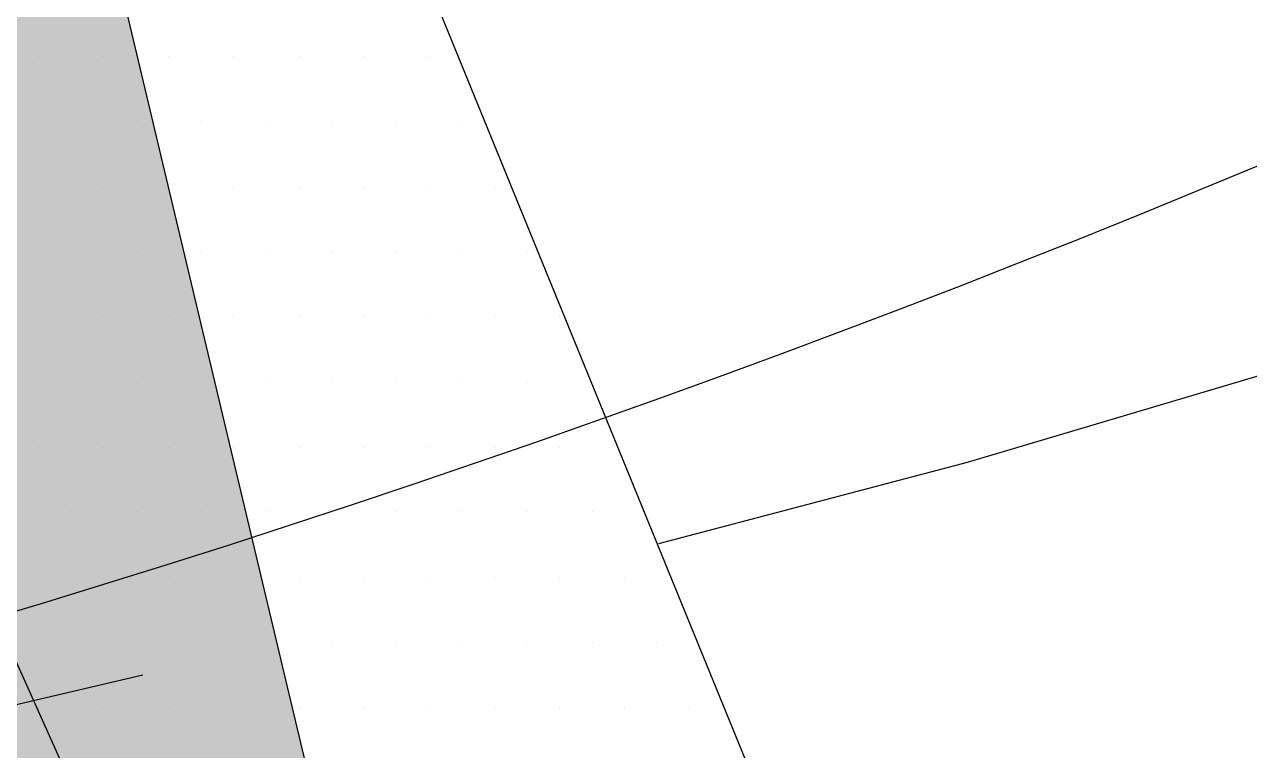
# Paper-space layout 'Layout1' of a CAD drawing. Extents: x -43 to 2298, y -18 to 768.
# Drawn here: x 368.71 to 370.436, y 409.075 to 410.099 of the extents above; entities that cross this region are included whole.
import ezdxf

# ---------------------------------------------------------------- set-up
doc = ezdxf.new("R2010")
doc.units = 0
doc.header["$LTSCALE"] = 2
doc.linetypes.add('CACHEX2', pattern=[0.75, 0.5, -0.25])
doc.layers.add('CARTOUCHE', color=7, linetype='Continuous')
doc.layers.add('LOGO', color=7, linetype='Continuous')

# ---------------------------------------------------------------- blocks, each defined once
blk = doc.blocks.new('A$C715108E3')
at = {"layer": 'LOGO', "color": 131}
for p, q in [((-2.727, -22.5048), (-2.727, -22.5048)), ((-2.6358, -22.5048), (-2.6358, -22.5048)), ((-2.5439, -22.5048), (-2.5439, -22.5048)), ((-2.4519, -22.5048), (-2.4519, -22.5048)), ((-2.3599, -22.5048), (-2.3599, -22.5048)), ((-2.2686, -22.5048), (-2.2686, -22.5048)), ((-2.1766, -22.5048), (-2.1766, -22.5048)), ((-2.6815, -22.596), (-2.6815, -22.596)), ((-2.5895, -22.596), (-2.5895, -22.596)), ((-2.4975, -22.596), (-2.4975, -22.596)), ((-2.4062, -22.596), (-2.4062, -22.596)), ((-2.3142, -22.596), (-2.3142, -22.596)), ((-2.2223, -22.596), (-2.2223, -22.596)), ((-2.1309, -22.596), (-2.1309, -22.596)), ((-2.727, -22.6886), (-2.727, -22.6886)), ((-2.6358, -22.6886), (-2.6358, -22.6886)), ((-2.5439, -22.6886), (-2.5439, -22.6886)), ((-2.4519, -22.6886), (-2.4519, -22.6886)), ((-2.3599, -22.6886), (-2.3599, -22.6886)), ((-2.2686, -22.6886), (-2.2686, -22.6886)), ((-2.1766, -22.6886), (-2.1766, -22.6886)), ((-2.085, -22.6886), (-2.085, -22.6886)), ((-2.6815, -22.7799), (-2.6815, -22.7799)), ((-2.5895, -22.7799), (-2.5895, -22.7799)), ((-2.4975, -22.7799), (-2.4975, -22.7799)), ((-2.4062, -22.7799), (-2.4062, -22.7799)), ((-2.3142, -22.7799), (-2.3142, -22.7799)), ((-2.2223, -22.7799), (-2.2223, -22.7799)), ((-2.1309, -22.7799), (-2.1309, -22.7799)), ((-2.0391, -22.7799), (-2.0391, -22.7799)), ((-2.727, -22.8712), (-2.727, -22.8712)), ((-2.6358, -22.8712), (-2.6358, -22.8712)), ((-2.5439, -22.8712), (-2.5439, -22.8712)), ((-2.4519, -22.8712), (-2.4519, -22.8712)), ((-2.3599, -22.8712), (-2.3599, -22.8712)), ((-2.2686, -22.8712), (-2.2686, -22.8712)), ((-2.1766, -22.8712), (-2.1766, -22.8712)), ((-2.085, -22.8712), (-2.085, -22.8712)), ((-1.9933, -22.8712), (-1.9933, -22.8712)), ((-2.6815, -22.9636), (-2.6815, -22.9636)), ((-2.5895, -22.9636), (-2.5895, -22.9636)), ((-2.4975, -22.9636), (-2.4975, -22.9636)), ((-2.4062, -22.9636), (-2.4062, -22.9636)), ((-2.3142, -22.9636), (-2.3142, -22.9636)), ((-2.2223, -22.9636), (-2.2223, -22.9636)), ((-2.1309, -22.9636), (-2.1309, -22.9636)), ((-2.0391, -22.9636), (-2.0391, -22.9636)), ((-2.727, -23.055), (-2.727, -23.055)), ((-2.6358, -23.055), (-2.6358, -23.055)), ((-2.5439, -23.055), (-2.5439, -23.055)), ((-2.4519, -23.055), (-2.4519, -23.055)), ((-2.3599, -23.055), (-2.3599, -23.055)), ((-2.2686, -23.055), (-2.2686, -23.055)), ((-2.1766, -23.055), (-2.1766, -23.055)), ((-2.085, -23.055), (-2.085, -23.055)), ((-1.9933, -23.055), (-1.9933, -23.055)), ((-2.6815, -23.1463), (-2.6815, -23.1463)), ((-2.5895, -23.1463), (-2.5895, -23.1463)), ((-2.4975, -23.1463), (-2.4975, -23.1463)), ((-2.4062, -23.1463), (-2.4062, -23.1463)), ((-2.3142, -23.1463), (-2.3142, -23.1463)), ((-2.2223, -23.1463), (-2.2223, -23.1463)), ((-2.1309, -23.1463), (-2.1309, -23.1463)), ((-2.0391, -23.1463), (-2.0391, -23.1463)), ((-1.9472, -23.1463), (-1.9472, -23.1463)), ((-2.727, -23.2389), (-2.727, -23.2389)), ((-2.6358, -23.2389), (-2.6358, -23.2389)), ((-2.5439, -23.2389), (-2.5439, -23.2389)), ((-2.4519, -23.2389), (-2.4519, -23.2389)), ((-2.3599, -23.2389), (-2.3599, -23.2389)), ((-2.2686, -23.2389), (-2.2686, -23.2389)), ((-2.1766, -23.2389), (-2.1766, -23.2389)), ((-2.085, -23.2389), (-2.085, -23.2389)), ((-1.9933, -23.2389), (-1.9933, -23.2389)), ((-1.9015, -23.2389), (-1.9015, -23.2389)), ((-2.6815, -23.3303), (-2.6815, -23.3303)), ((-2.5895, -23.3303), (-2.5895, -23.3303)), ((-2.4975, -23.3303), (-2.4975, -23.3303)), ((-2.4062, -23.3303), (-2.4062, -23.3303)), ((-2.3142, -23.3303), (-2.3142, -23.3303)), ((-2.2223, -23.3303), (-2.2223, -23.3303)), ((-2.1309, -23.3303), (-2.1309, -23.3303)), ((-2.0391, -23.3303), (-2.0391, -23.3303)), ((-1.9472, -23.3303), (-1.9472, -23.3303)), ((-1.8558, -23.3303), (-1.8558, -23.3303)), ((-2.727, -23.4225), (-2.727, -23.4225)), ((-2.6358, -23.4225), (-2.6358, -23.4225)), ((-2.5439, -23.4225), (-2.5439, -23.4225)), ((-2.4519, -23.4225), (-2.4519, -23.4225)), ((-2.3599, -23.4225), (-2.3599, -23.4225)), ((-2.2686, -23.4225), (-2.2686, -23.4225)), ((-2.1766, -23.4225), (-2.1766, -23.4225)), ((-2.085, -23.4225), (-2.085, -23.4225)), ((-1.9933, -23.4225), (-1.9933, -23.4225)), ((-1.9015, -23.4225), (-1.9015, -23.4225)), ((-1.8097, -23.4225), (-1.8097, -23.4225))]:
    blk.add_line(p, q, dxfattribs=at)
blk.add_lwpolyline([(-5.0186, -17.1537), (-4.9784, -19.1278), (-5.3896, -19.2331), (-4.7123, -20.7884), (-8.4641, -25.8566), (-8.5996, -26.1134), (-8.0987, -26.1134), (-7.2053, -26.0731), (-6.6093, -26.0457), (-6.203, -25.613), (-3.9696, -22.5417), (-2.7917, -25.1531), (-2.6026, -25.1257), (-1.9525, -24.8418), (-1.3029, -24.5438), (-2.3854, -21.8923), (1.9656, -22.2806), (2.6017, -21.6183), (3.2786, -20.7927), (-3.3817, -20.0761), (-4.3053, -16.8895)], dxfattribs=at)
blk = doc.blocks.new('A$C581E6685')
at = {"layer": 'LOGO'}
for color, points in [(142, [(-45.3965, 37.4846), (-39.5666, 28.8703), (-39.344, 28.5414), (-39.8519, 24.2064), (-36.9477, 25.4853), (-26.3566, 30.2032), (-36.1863, 24.0789), (-38.2746, 22.2236), (-38.1337, 21.2132), (-33.6363, 11.1845), (-39.5393, 21.4709), (-40.6525, 23.2405), (-42.0615, 23.3525), (-53.1072, 18.3767), (-43.3972, 24.4856), (-40.4756, 26.2259), (-40.684, 26.8894)]), (140, [(-45.3965, 37.4846), (-41.9745, 25.9278), (-41.7809, 23.8865), (-42.0615, 23.3525), (-44.9268, 21.9767), (-53.1072, 18.3767), (-40.8028, 21.6905), (-39.5666, 22.0268), (-38.2746, 22.2236), (-38.1337, 21.2132), (-33.6363, 11.1845), (-36.0802, 21.4612), (-37.3405, 24.3346), (-37.4251, 24.9804), (-36.9477, 25.4853), (-26.3566, 30.2032), (-37.8747, 26.8339), (-39.7286, 26.4119), (-40.3751, 26.6371), (-40.684, 26.8894)])]:
    blk.add_hatch(color=color, dxfattribs=at).paths.add_polyline_path(points)
at = {"layer": 'LOGO', "color": 142}
blk.add_lwpolyline([(-45.3965, 37.4846), (-39.3434, 28.5414), (-39.8519, 24.2064), (-36.9477, 25.4853), (-26.3566, 30.2032), (-36.1857, 24.0789), (-38.2739, 22.2236), (-38.1337, 21.2132), (-33.6358, 11.1845), (-39.5393, 21.4709), (-40.6518, 23.2405), (-42.0615, 23.3525), (-53.1072, 18.3767), (-43.3964, 24.4856), (-40.4756, 26.2259), (-40.6836, 26.8894)], close=True, dxfattribs=at)
at = {"layer": 'LOGO', "color": 140}
blk.add_lwpolyline([(-45.3965, 37.4846), (-41.9745, 25.9278), (-41.7804, 23.8865), (-42.0615, 23.3525), (-44.9268, 21.9767), (-53.1072, 18.3767), (-40.8028, 21.6905), (-39.5666, 22.0268), (-38.2739, 22.2236), (-38.1337, 21.2132), (-33.6358, 11.1845), (-36.0802, 21.4612), (-37.3405, 24.3346), (-37.4251, 24.9804), (-36.9477, 25.4853), (-26.3566, 30.2032), (-37.8741, 26.8339), (-39.7286, 26.4119), (-40.3748, 26.6371), (-40.6836, 26.8894)], close=True, dxfattribs=at)
at = {"layer": 'LOGO', "color": 32, "linetype": 'CACHEX2', "ltscale": 1.5}
blk.add_ellipse((-38.0538, 23.8138), major_axis=(-19.0311, -3.534), ratio=0.590567, dxfattribs=at)
at = {"layer": 'LOGO', "color": 32}
blk.add_ellipse((-37.6144, 23.8499), major_axis=(-13.5768, -4.2839), ratio=0.791971, dxfattribs=at)
at = {"layer": 'CARTOUCHE'}
blk.add_blockref('A$C715108E3', (-31.6739, 36.3189), dxfattribs=at)

psp = doc.layouts.get("Layout1")

# ---------------------------------------------------------------- block references
at = {"layer": 'LOGO'}
psp.add_blockref('A$C581E6685', (403.1308, 396.2391), dxfattribs=at)

doc.saveas('drawing.dxf')
